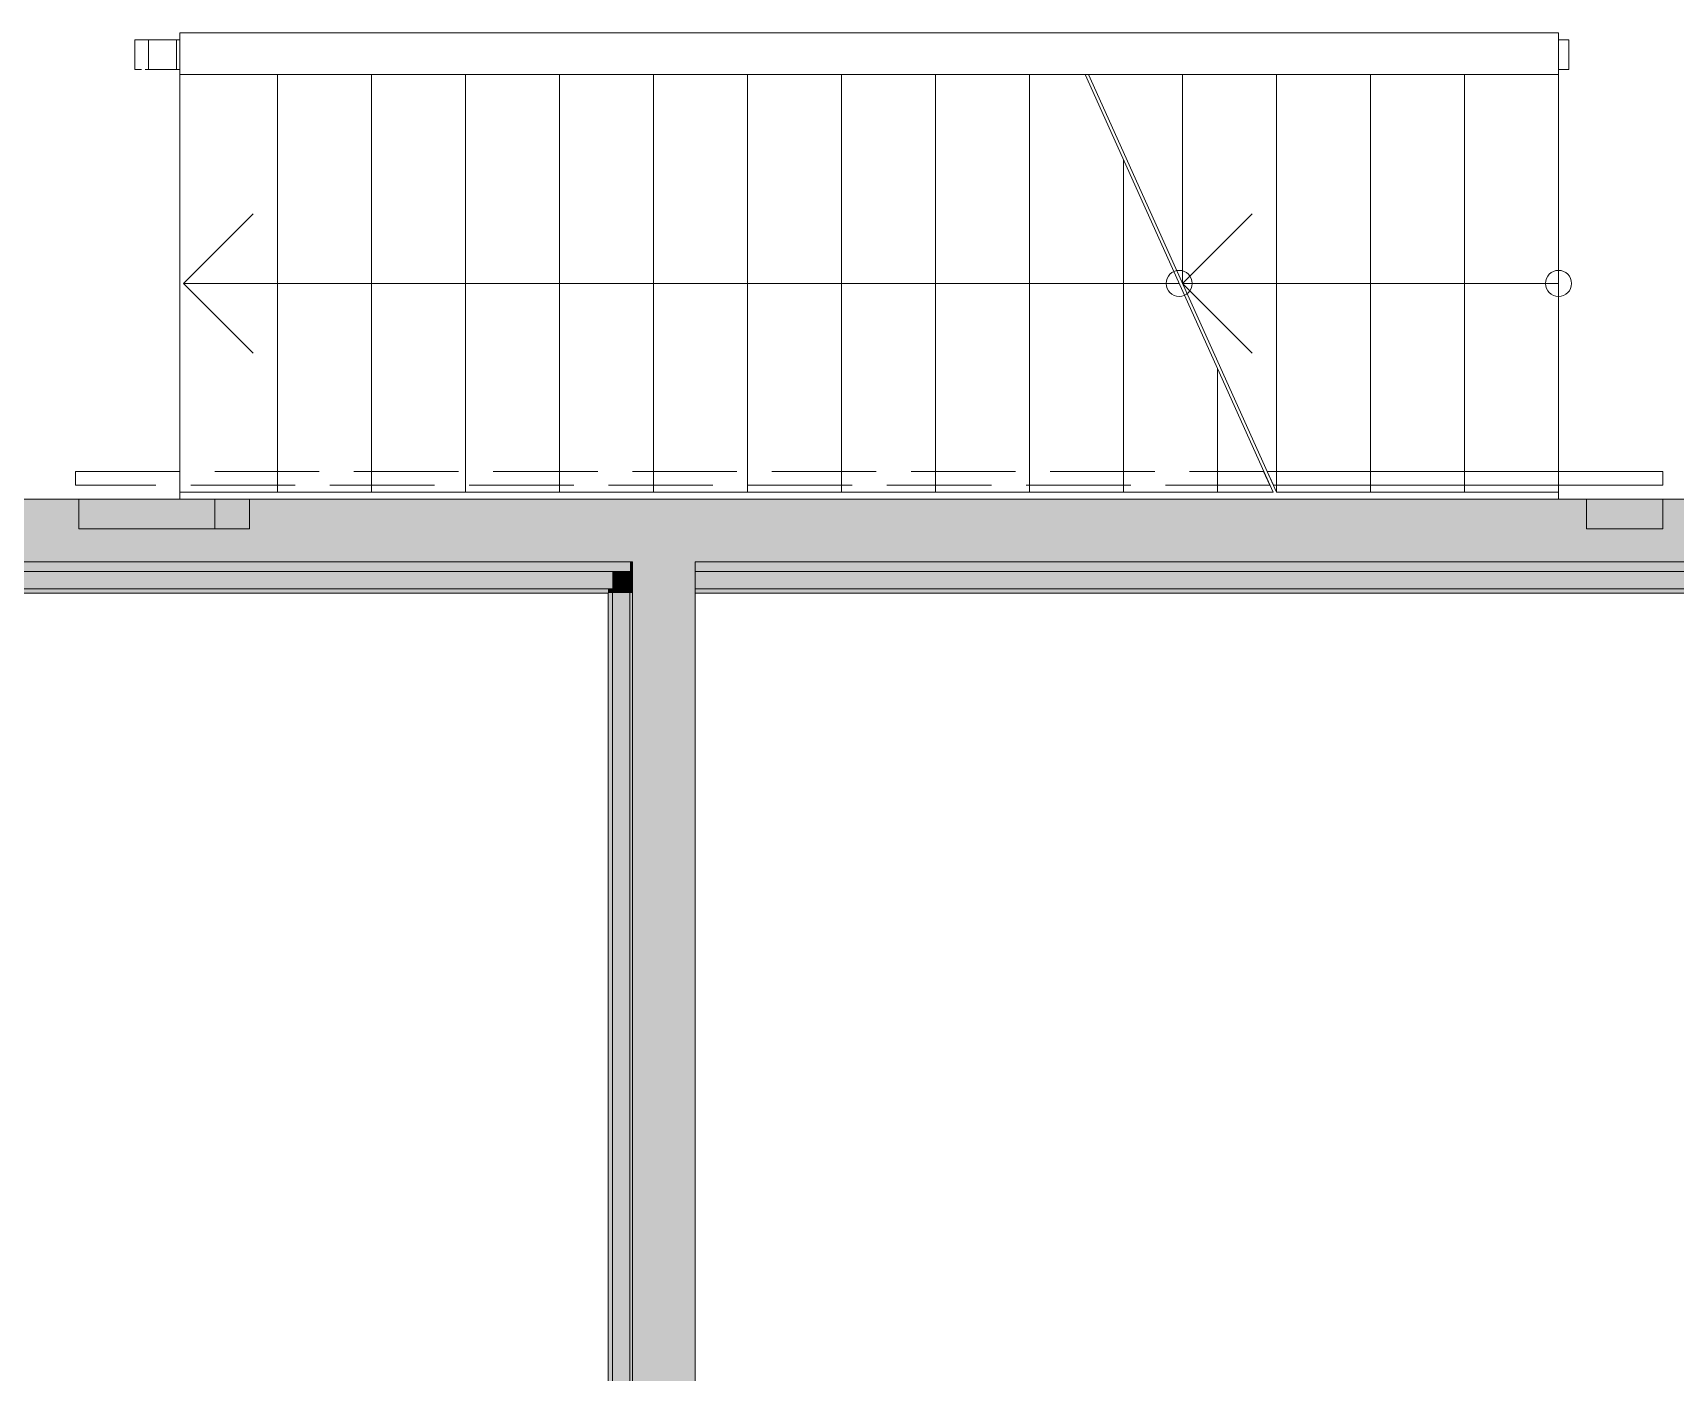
# Model space of a CAD drawing. Header units: metres. Extents: x -3 to 205, y -18 to 45.
# Drawn here: x 174.762 to 179.479, y 28.7 to 32.548 of the extents above; entities that cross this region are included whole.
import ezdxf

# ---------------------------------------------------------------- set-up
doc = ezdxf.new("R2010")
doc.units = ezdxf.units.M
doc.header["$MEASUREMENT"] = 0
doc.set_wipeout_variables(frame=1)
for name, pattern in [('Grenzlinie', [0.008, 0.003, -0.005]), ('Strichlinie eng', [0.002, 0.0015, -0.0005]), ('Strichlinie mittel', [0.003, 0.002, -0.001]), ('Wipeout_Contour', [1, 0, -1])]:
    doc.linetypes.add(name, pattern=pattern)
for name, color, linetype in [('120 Wand Innen tragend', 7, 'Continuous'), ('140 Geländer transparent', 7, 'Continuous'), ('410 Treppe', 7, 'Continuous'), ('450 Absturzsicherung', 7, 'Continuous'), ('815 Raumbegrenzung', 7, 'Continuous')]:
    doc.layers.add(name, color=color, linetype=linetype)

# ---------------------------------------------------------------- blocks, each defined once
blk = doc.blocks.new('Decke_16_1', base_point=(178.9542, 32.4433))
at = {"layer": '410 Treppe', "color": 255, "linetype": 'Continuous', "lineweight": 0, "flags": 128}
for points in [[(179.1442, 32.4433), (179.1742, 32.4433), (179.1742, 32.5283), (178.9542, 32.5283), (178.9542, 32.4433)], [(178.9542, 32.4433), (179.0942, 32.4433)]]:
    blk.add_lwpolyline(points, dxfattribs=at)
blk = doc.blocks.new('Decke_17_1', base_point=(179.2242, 31.2083))
at = {"layer": '410 Treppe', "color": 255, "linetype": 'Continuous', "lineweight": 0, "flags": 128}
blk.add_lwpolyline([(179.2242, 31.2083), (179.4142, 31.2083), (179.4442, 31.2083), (179.4442, 31.1233), (179.2242, 31.1233)], close=True, dxfattribs=at)
blk = doc.blocks.new('Decke_22_1', base_point=(179.0942, 32.4433))
at = {"layer": '410 Treppe', "color": 255, "linetype": 'Continuous', "lineweight": 0, "flags": 128}
blk.add_lwpolyline([(179.1442, 32.4433), (179.1442, 32.4858), (179.0942, 32.4858), (179.0942, 32.4433)], dxfattribs=at)
blk = doc.blocks.new('Decke_23_1', base_point=(179.0442, 32.4433))
at = {"layer": '410 Treppe', "color": 255, "linetype": 'Continuous', "lineweight": 0, "flags": 128}
blk.add_lwpolyline([(179.0442, 32.4433), (179.1442, 32.4433), (179.1442, 32.5283), (179.0442, 32.5283)], close=True, dxfattribs=at)
blk = doc.blocks.new('Wand_66_1', base_point=(173.5642, 30.9383))
at = {"layer": '120 Wand Innen tragend', "linetype": 'Continuous', "lineweight": 0, "true_color": 0x000000}
for points in [[(176.4842, 31.2083), (173.8142, 31.2083), (173.8142, 31.0283), (176.4842, 31.0283)], [(176.6642, 31.2083), (176.4842, 31.2083), (176.4842, 31.0283), (176.6642, 31.0283)], [(176.6642, 31.0283), (180.2742, 31.0283), (180.2742, 31.2083), (176.6642, 31.2083)], [(176.4267, 31.0008), (173.6267, 31.0008), (173.6267, 30.9508), (176.4267, 30.9508)], [(176.4767, 31.0008), (176.4267, 31.0008), (176.4267, 30.9508), (176.4767, 30.9508)], [(176.6642, 30.9508), (180.2742, 30.9508), (180.2742, 31.0008), (176.6642, 31.0008)], [(176.4142, 30.9508), (173.5767, 30.9508), (173.5767, 30.9383), (176.4142, 30.9383)], [(176.4267, 30.9508), (176.4142, 30.9508), (176.4142, 30.9383), (176.4267, 30.9383)], [(176.6642, 30.9383), (180.2742, 30.9383), (180.2742, 30.9508), (176.6642, 30.9508)]]:
    blk.add_hatch(color=18, dxfattribs=at).paths.add_polyline_path(points)
at = {"layer": '120 Wand Innen tragend', "linetype": 'Continuous', "lineweight": 0, "true_color": 0xffffff}
for points in [[(176.4767, 31.0283), (173.6475, 31.0283), (173.6342, 31.0139), (173.6342, 31.0008), (176.4767, 31.0008)], [(176.4842, 31.0283), (176.4767, 31.0283), (176.4767, 31.0008), (176.4842, 31.0008)], [(176.6642, 31.0008), (180.2742, 31.0008), (180.2742, 31.0283), (176.6642, 31.0283)]]:
    blk.add_hatch(color=7, dxfattribs=at).paths.add_polyline_path(points)
at = {"layer": '120 Wand Innen tragend', "color": 7, "linetype": 'Continuous', "lineweight": 13}
for p, q in [((173.6342, 31.0008), (176.4767, 31.0008)), ((176.4767, 31.0008), (176.4767, 30.9508)), ((176.6642, 31.0008), (180.2742, 31.0008)), ((173.6267, 30.9508), (176.4267, 30.9508)), ((176.4267, 30.9508), (176.4267, 30.9383)), ((176.6642, 30.9508), (180.2742, 30.9508))]:
    blk.add_line(p, q, dxfattribs=at)
at = {"layer": '120 Wand Innen tragend', "color": 7, "linetype": 'Continuous', "lineweight": 18}
for p, q in [((173.8142, 31.0283), (176.4842, 31.0283)), ((176.4842, 31.0283), (176.4842, 31.0008)), ((176.6642, 31.0008), (176.6642, 31.0283)), ((176.6642, 31.0283), (180.2742, 31.0283)), ((176.6642, 30.9508), (176.6642, 31.0008)), ((176.6642, 30.9383), (176.6642, 30.9508))]:
    blk.add_line(p, q, dxfattribs=at)
at = {"layer": '120 Wand Innen tragend', "color": 7, "linetype": 'Continuous', "lineweight": 18, "flags": 128}
blk.add_lwpolyline([(180.2742, 31.2083), (173.8142, 31.2083)], dxfattribs=at)
at = {"layer": '120 Wand Innen tragend', "color": 7, "linetype": 'Continuous', "lineweight": 13, "flags": 128}
for points in [[(173.5642, 30.9383), (176.4142, 30.9383)], [(176.6642, 30.9383), (180.2742, 30.9383)]]:
    blk.add_lwpolyline(points, dxfattribs=at)
blk = doc.blocks.new('Wand_68_1', base_point=(176.4142, 24.0133))
at = {"layer": '120 Wand Innen tragend', "linetype": 'Continuous', "lineweight": 0, "true_color": 0xffffff}
for points in [[(176.4842, 31.0008), (176.4767, 31.0008), (176.4767, 30.9508), (176.4842, 30.9508)], [(176.4842, 30.9508), (176.4767, 30.9508), (176.4767, 30.9383), (176.4842, 30.9383)], [(176.4767, 30.9383), (176.4767, 24.3233), (176.4842, 24.3233), (176.4842, 30.9383)]]:
    blk.add_hatch(color=7, dxfattribs=at).paths.add_polyline_path(points)
at = {"layer": '120 Wand Innen tragend', "linetype": 'Continuous', "lineweight": 0, "true_color": 0x000000}
for points in [[(176.6642, 31.0283), (176.4842, 31.0283), (176.4842, 31.0008), (176.6642, 31.0008)], [(176.6642, 31.0008), (176.4842, 31.0008), (176.4842, 30.9508), (176.6642, 30.9508)], [(176.4767, 30.9508), (176.4267, 30.9508), (176.4267, 30.9383), (176.4767, 30.9383)], [(176.6642, 30.9508), (176.4842, 30.9508), (176.4842, 30.9383), (176.6642, 30.9383)], [(176.4142, 30.9383), (176.4142, 24.3233), (176.4267, 24.3233), (176.4267, 30.9383)], [(176.4267, 30.9383), (176.4267, 24.3233), (176.4767, 24.3233), (176.4767, 30.9383)], [(176.4842, 30.9383), (176.4842, 24.3233), (176.6642, 24.3233), (176.6642, 30.9383)]]:
    blk.add_hatch(color=18, dxfattribs=at).paths.add_polyline_path(points)
at = {"layer": '120 Wand Innen tragend', "color": 7, "linetype": 'Continuous', "lineweight": 13}
for p, q in [((176.4767, 31.0008), (176.4767, 30.9508)), ((176.4267, 30.9508), (176.4267, 30.9383)), ((176.4767, 30.9508), (176.4767, 30.9383)), ((176.4267, 30.9383), (176.4267, 24.3233)), ((176.4767, 30.9383), (176.4767, 24.3233))]:
    blk.add_line(p, q, dxfattribs=at)
at = {"layer": '120 Wand Innen tragend', "color": 7, "linetype": 'Continuous', "lineweight": 18}
for p, q in [((176.4842, 31.0283), (176.4842, 31.0008)), ((176.4842, 31.0008), (176.4842, 30.9508)), ((176.6642, 31.0008), (176.6642, 31.0283)), ((176.6642, 30.9508), (176.6642, 31.0008)), ((176.4842, 30.9508), (176.4842, 30.9383)), ((176.6642, 30.9383), (176.6642, 30.9508)), ((176.4842, 30.9383), (176.4842, 24.3233))]:
    blk.add_line(p, q, dxfattribs=at)
at = {"layer": '120 Wand Innen tragend', "color": 7, "linetype": 'Continuous', "lineweight": 13, "flags": 128}
for points in [[(176.4142, 30.9383), (176.4142, 24.3233)], [(176.4142, 24.3233), (176.4267, 24.3233)], [(176.4267, 24.3233), (176.4767, 24.3233)], [(176.4767, 24.3233), (176.4842, 24.3233)]]:
    blk.add_lwpolyline(points, dxfattribs=at)
at = {"layer": '120 Wand Innen tragend', "color": 7, "linetype": 'Continuous', "lineweight": 18, "flags": 128}
blk.add_lwpolyline([(176.6642, 24.3233), (176.6642, 30.9383)], dxfattribs=at)
blk = doc.blocks.new('Wand_145_1', base_point=(179.1442, 32.4283))
at = {"color": 254, "linetype": 'Wipeout_Contour', "lineweight": 0, "ltscale": 720.506423}
blk.add_wipeout([(179.1442, 32.5483), (175.1842, 32.5483), (175.1842, 32.5183), (179.1442, 32.5183)], dxfattribs=at).dxf.layer = '450 Absturzsicherung'
at = {"color": 254, "linetype": 'Wipeout_Contour', "lineweight": 0, "ltscale": 720.441492}
blk.add_wipeout([(175.1842, 32.4283), (179.1442, 32.4283), (179.1442, 32.4583), (175.1842, 32.4583)], dxfattribs=at).dxf.layer = '450 Absturzsicherung'
at = {"layer": '450 Absturzsicherung', "color": 7, "linetype": 'Continuous', "lineweight": 18, "flags": 128}
for points in [[(179.1442, 32.5483), (175.1842, 32.5483)], [(175.1842, 32.4283), (179.1442, 32.4283)]]:
    blk.add_lwpolyline(points, dxfattribs=at)
at = {"color": 254, "linetype": 'Wipeout_Contour', "lineweight": 0, "ltscale": 720.491996}
blk.add_wipeout([(179.1442, 32.5183), (175.1842, 32.5183), (175.1842, 32.5083), (179.1442, 32.5083)], dxfattribs=at).dxf.layer = '450 Absturzsicherung'
at = {"color": 254, "linetype": 'Wipeout_Contour', "lineweight": 0, "ltscale": 720.455923}
blk.add_wipeout([(175.1842, 32.4583), (179.1442, 32.4583), (179.1442, 32.4683), (175.1842, 32.4683)], dxfattribs=at).dxf.layer = '450 Absturzsicherung'
at = {"color": 254, "linetype": 'Wipeout_Contour', "lineweight": 0, "ltscale": 720.473927}
blk.add_wipeout([(175.1842, 32.4683), (179.1442, 32.4683), (179.1442, 32.5083), (175.1842, 32.5083)], dxfattribs=at).dxf.layer = '450 Absturzsicherung'
at = {"layer": '450 Absturzsicherung', "color": 7, "linetype": 'Continuous', "lineweight": 18, "flags": 128}
for points in [[(175.1842, 32.5183), (175.1842, 32.5483)], [(175.1842, 32.5083), (175.1842, 32.5183)], [(175.1842, 32.4683), (175.1842, 32.5083)], [(179.1442, 32.5183), (179.1442, 32.5483)], [(179.1442, 32.5083), (179.1442, 32.5183)], [(179.1442, 32.4683), (179.1442, 32.5083)], [(175.1842, 32.4583), (175.1842, 32.4683)], [(175.1842, 32.4283), (175.1842, 32.4583)], [(179.1442, 32.4583), (179.1442, 32.4683)], [(179.1442, 32.4283), (179.1442, 32.4583)]]:
    blk.add_lwpolyline(points, dxfattribs=at)
blk = doc.blocks.new('Decke_25_1', base_point=(175.0842, 32.4433))
at = {"layer": '410 Treppe', "color": 255, "linetype": 'Grenzlinie', "lineweight": 0, "ltscale": 200, "flags": 128}
blk.add_lwpolyline([(175.0842, 32.4433), (175.2742, 32.4433), (175.2742, 32.5283), (175.0542, 32.5283), (175.0542, 32.4433)], close=True, dxfattribs=at)
blk = doc.blocks.new('Decke_26_1', base_point=(175.1942, 31.2083))
at = {"layer": '410 Treppe', "color": 255, "linetype": 'Continuous', "lineweight": 0, "flags": 128}
blk.add_lwpolyline([(175.1942, 31.2083), (175.3842, 31.2083), (175.3842, 31.1233), (174.8942, 31.1233), (174.8942, 31.2083)], close=True, dxfattribs=at)
blk = doc.blocks.new('Decke_27_1', base_point=(175.0942, 31.2083))
at = {"layer": '410 Treppe', "color": 255, "linetype": 'Grenzlinie', "lineweight": 0, "ltscale": 200, "flags": 128}
blk.add_lwpolyline([(175.0942, 31.2083), (175.2842, 31.2083), (175.2842, 31.1233), (174.7942, 31.1233), (174.7942, 31.2083)], close=True, dxfattribs=at)
blk = doc.blocks.new('Decke_32_1', base_point=(175.1942, 32.4433))
at = {"layer": '410 Treppe', "color": 255, "linetype": 'Continuous', "lineweight": 0, "flags": 128}
blk.add_lwpolyline([(175.1942, 32.4433), (175.2742, 32.4433), (175.2742, 32.5283), (175.1942, 32.5283)], close=True, dxfattribs=at)
blk = doc.blocks.new('Decke_33_1', base_point=(175.0942, 32.4433))
at = {"layer": '410 Treppe', "color": 255, "linetype": 'Grenzlinie', "lineweight": 0, "ltscale": 200, "flags": 128}
blk.add_lwpolyline([(175.0942, 32.4433), (175.1742, 32.4433), (175.1742, 32.5283), (175.0942, 32.5283)], close=True, dxfattribs=at)
blk = doc.blocks.new('Treppe_3_1', base_point=(166.9792, 39.9833))
at = {"layer": '410 Treppe', "color": 7, "linetype": 'Continuous', "lineweight": 18}
for p, q in [((175.1942, 32.4283), (175.1842, 32.4283)), ((175.1842, 32.4283), (175.1842, 31.2283)), ((175.4642, 32.4283), (175.1942, 32.4283)), ((175.7342, 32.4283), (175.4642, 32.4283)), ((175.4642, 32.4283), (175.4642, 31.2283)), ((175.4642, 31.2283), (175.4642, 32.4283)), ((176.0042, 32.4283), (175.7342, 32.4283)), ((175.7342, 32.4283), (175.7342, 31.2283)), ((175.7342, 31.2283), (175.7342, 32.4283)), ((176.2742, 32.4283), (176.0042, 32.4283)), ((176.0042, 32.4283), (176.0042, 31.2283)), ((176.0042, 31.2283), (176.0042, 32.4283)), ((176.5442, 32.4283), (176.2742, 32.4283)), ((176.2742, 32.4283), (176.2742, 31.2283)), ((176.2742, 31.2283), (176.2742, 32.4283)), ((176.8142, 32.4283), (176.5442, 32.4283)), ((176.5442, 32.4283), (176.5442, 31.2283)), ((176.5442, 31.2283), (176.5442, 32.4283)), ((177.0842, 32.4283), (176.8142, 32.4283)), ((176.8142, 32.4283), (176.8142, 31.2283)), ((176.8142, 31.2283), (176.8142, 32.4283)), ((177.3542, 32.4283), (177.0842, 32.4283)), ((177.0842, 32.4283), (177.0842, 31.2283)), ((177.0842, 31.2283), (177.0842, 32.4283)), ((177.6242, 32.4283), (177.3542, 32.4283)), ((177.3542, 32.4283), (177.3542, 31.2283)), ((177.3542, 31.2283), (177.3542, 32.4283)), ((177.7845, 32.4283), (177.6242, 32.4283)), ((177.6242, 32.4283), (177.6242, 31.2283)), ((177.6242, 31.2283), (177.6242, 32.4283)), ((178.3245, 31.2283), (177.7845, 32.4283)), ((177.8942, 32.1846), (177.8942, 31.2283)), ((177.8942, 31.2283), (177.8942, 32.1846)), ((178.1642, 31.5846), (178.1642, 31.2283)), ((178.1642, 31.2283), (178.1642, 31.5846)), ((175.1842, 31.2283), (175.1942, 31.2283)), ((175.1942, 31.2283), (175.4642, 31.2283)), ((175.4642, 31.2283), (175.7342, 31.2283)), ((175.7342, 31.2283), (176.0042, 31.2283)), ((176.0042, 31.2283), (176.2742, 31.2283)), ((176.2742, 31.2283), (176.5442, 31.2283)), ((176.5442, 31.2283), (176.8142, 31.2283)), ((176.8142, 31.2283), (177.0842, 31.2283)), ((177.0842, 31.2283), (177.3542, 31.2283)), ((177.3542, 31.2283), (177.6242, 31.2283)), ((177.6242, 31.2283), (177.8942, 31.2283)), ((177.8942, 31.2283), (178.1642, 31.2283)), ((178.1642, 31.2283), (178.3245, 31.2283))]:
    blk.add_line(p, q, dxfattribs=at)
at = {"layer": '410 Treppe', "color": 7, "linetype": 'Continuous', "lineweight": 13}
for p, q in [((175.3942, 32.0283), (175.1942, 31.8283)), ((175.4642, 31.8283), (175.1942, 31.8283)), ((175.1942, 31.8283), (175.3942, 31.6283)), ((178.0545, 31.8283), (175.4642, 31.8283))]:
    blk.add_line(p, q, dxfattribs=at)
at = {"layer": '410 Treppe', "color": 7, "linetype": 'Continuous', "lineweight": 13, "flags": 128}
blk.add_lwpolyline([(178.0545, 31.8658, 1), (178.0545, 31.7908, 1)], format="xyb", close=True, dxfattribs=at)
blk = doc.blocks.new('Treppe_4_1', base_point=(166.9792, 39.9833))
at = {"layer": '410 Treppe', "color": 7, "linetype": 'Continuous', "lineweight": 18}
for p, q in [((178.0642, 32.4283), (177.7942, 32.4283)), ((178.3342, 31.2283), (177.7942, 32.4283)), ((178.3342, 32.4283), (178.0642, 32.4283)), ((178.0642, 32.4283), (178.0642, 31.8283)), ((178.0642, 31.8283), (178.0642, 32.4283)), ((178.6042, 32.4283), (178.3342, 32.4283)), ((178.3342, 32.4283), (178.3342, 31.2283)), ((178.3342, 31.2283), (178.3342, 32.4283)), ((178.8742, 32.4283), (178.6042, 32.4283)), ((178.6042, 32.4283), (178.6042, 31.2283)), ((178.6042, 31.2283), (178.6042, 32.4283)), ((179.1442, 32.4283), (178.8742, 32.4283)), ((178.8742, 32.4283), (178.8742, 31.2283)), ((178.8742, 31.2283), (178.8742, 32.4283)), ((179.1442, 31.2283), (179.1442, 32.4283)), ((178.3342, 31.2283), (178.6042, 31.2283)), ((178.6042, 31.2283), (178.8742, 31.2283)), ((178.8742, 31.2283), (179.1442, 31.2283))]:
    blk.add_line(p, q, dxfattribs=at)
at = {"layer": '410 Treppe', "color": 7, "linetype": 'Continuous', "lineweight": 13}
for p, q in [((178.2642, 32.0283), (178.0642, 31.8283)), ((178.8742, 31.8283), (178.0642, 31.8283)), ((178.0642, 31.8283), (178.2642, 31.6283)), ((179.1442, 31.8283), (178.8742, 31.8283))]:
    blk.add_line(p, q, dxfattribs=at)
at = {"layer": '410 Treppe', "color": 7, "linetype": 'Continuous', "lineweight": 13, "flags": 128}
blk.add_lwpolyline([(179.1442, 31.8658, 1), (179.1442, 31.7908, 1)], format="xyb", close=True, dxfattribs=at)
blk = doc.blocks.new('Wand_233_1', base_point=(179.1442, 32.4283))
at = {"color": 254, "linetype": 'Wipeout_Contour', "lineweight": 0, "ltscale": 720.506423}
blk.add_wipeout([(179.1442, 32.5483), (175.1842, 32.5483), (175.1842, 32.5183), (179.1442, 32.5183)], dxfattribs=at).dxf.layer = '450 Absturzsicherung'
at = {"color": 254, "linetype": 'Wipeout_Contour', "lineweight": 0, "ltscale": 720.441492}
blk.add_wipeout([(175.1842, 32.4283), (179.1442, 32.4283), (179.1442, 32.4583), (175.1842, 32.4583)], dxfattribs=at).dxf.layer = '450 Absturzsicherung'
at = {"layer": '450 Absturzsicherung', "color": 7, "linetype": 'Continuous', "lineweight": 18, "flags": 128}
for points in [[(179.1442, 32.5483), (175.1842, 32.5483)], [(175.1842, 32.4283), (179.1442, 32.4283)]]:
    blk.add_lwpolyline(points, dxfattribs=at)
at = {"color": 254, "linetype": 'Wipeout_Contour', "lineweight": 0, "ltscale": 720.491996}
blk.add_wipeout([(179.1442, 32.5183), (175.1842, 32.5183), (175.1842, 32.5083), (179.1442, 32.5083)], dxfattribs=at).dxf.layer = '450 Absturzsicherung'
at = {"color": 254, "linetype": 'Wipeout_Contour', "lineweight": 0, "ltscale": 720.455923}
blk.add_wipeout([(175.1842, 32.4583), (179.1442, 32.4583), (179.1442, 32.4683), (175.1842, 32.4683)], dxfattribs=at).dxf.layer = '450 Absturzsicherung'
at = {"color": 254, "linetype": 'Wipeout_Contour', "lineweight": 0, "ltscale": 720.473927}
blk.add_wipeout([(175.1842, 32.4683), (179.1442, 32.4683), (179.1442, 32.5083), (175.1842, 32.5083)], dxfattribs=at).dxf.layer = '450 Absturzsicherung'
at = {"layer": '450 Absturzsicherung', "color": 7, "linetype": 'Continuous', "lineweight": 18, "flags": 128}
for points in [[(175.1842, 32.5183), (175.1842, 32.5483)], [(175.1842, 32.5083), (175.1842, 32.5183)], [(175.1842, 32.4683), (175.1842, 32.5083)], [(179.1442, 32.5183), (179.1442, 32.5483)], [(179.1442, 32.5083), (179.1442, 32.5183)], [(179.1442, 32.4683), (179.1442, 32.5083)], [(175.1842, 32.4583), (175.1842, 32.4683)], [(175.1842, 32.4283), (175.1842, 32.4583)], [(179.1442, 32.4583), (179.1442, 32.4683)], [(179.1442, 32.4283), (179.1442, 32.4583)]]:
    blk.add_lwpolyline(points, dxfattribs=at)

msp = doc.modelspace()

# ---------------------------------------------------------------- linework, layer by layer
at = {"layer": '140 Geländer transparent', "color": 7, "linetype": 'Strichlinie eng', "lineweight": 13, "ltscale": 200}
msp.add_lwpolyline([(174.8842, 31.2483), (174.8842, 31.2883), (178.2972, 31.2883), (178.3152, 31.2483)], close=True, dxfattribs=at)
at = {"layer": '140 Geländer transparent', "color": 7, "linetype": 'Continuous', "lineweight": 13}
msp.add_lwpolyline([(179.4442, 31.2883), (179.4442, 31.2483), (178.3252, 31.2483), (178.3072, 31.2883)], close=True, dxfattribs=at)

# ---------------------------------------------------------------- block references
at = {"layer": '120 Wand Innen tragend', "color": 7, "lineweight": 25}
for name, p in [('Wand_66_1', (173.5642, 30.9383)), ('Wand_68_1', (176.4142, 24.0133))]:
    msp.add_blockref(name, p, dxfattribs=at)
at = {"layer": '410 Treppe', "color": 255, "linetype": 'Continuous', "lineweight": 0}
for name, p in [('Decke_16_1', (178.9542, 32.4433)), ('Decke_23_1', (179.0442, 32.4433)), ('Decke_22_1', (179.0942, 32.4433)), ('Decke_27_1', (175.0942, 31.2083)), ('Decke_26_1', (175.1942, 31.2083)), ('Decke_17_1', (179.2242, 31.2083))]:
    msp.add_blockref(name, p, dxfattribs=at)

# ---------------------------------------------------------------- next in the draw order: block references
at = {"layer": '450 Absturzsicherung', "color": 7, "lineweight": 35}
msp.add_blockref('Wand_145_1', (179.1442, 32.4283), dxfattribs=at)

# ---------------------------------------------------------------- next in the draw order: linework, layer by layer
at = {"layer": '815 Raumbegrenzung', "color": 8, "linetype": 'Strichlinie mittel', "lineweight": 13, "ltscale": 200}
msp.add_lwpolyline([(175.1842, 32.5283), (179.1442, 32.5283), (179.1442, 31.2083), (175.1842, 31.2083)], close=True, dxfattribs=at)

# ---------------------------------------------------------------- next in the draw order: block references
at = {"layer": '410 Treppe', "color": 255, "linetype": 'Continuous', "lineweight": 0}
for name, p in [('Decke_25_1', (175.0842, 32.4433)), ('Decke_33_1', (175.0942, 32.4433)), ('Decke_32_1', (175.1942, 32.4433))]:
    msp.add_blockref(name, p, dxfattribs=at)
at = {"layer": '410 Treppe', "color": 7, "linetype": 'Continuous', "lineweight": 13}
for name in ['Treppe_3_1', 'Treppe_4_1']:
    msp.add_blockref(name, (166.9792, 39.9833), dxfattribs=at)

# ---------------------------------------------------------------- next in the draw order: block references
at = {"layer": '450 Absturzsicherung', "color": 7, "lineweight": 35}
msp.add_blockref('Wand_233_1', (179.1442, 32.4283), dxfattribs=at)

doc.saveas('drawing.dxf')
